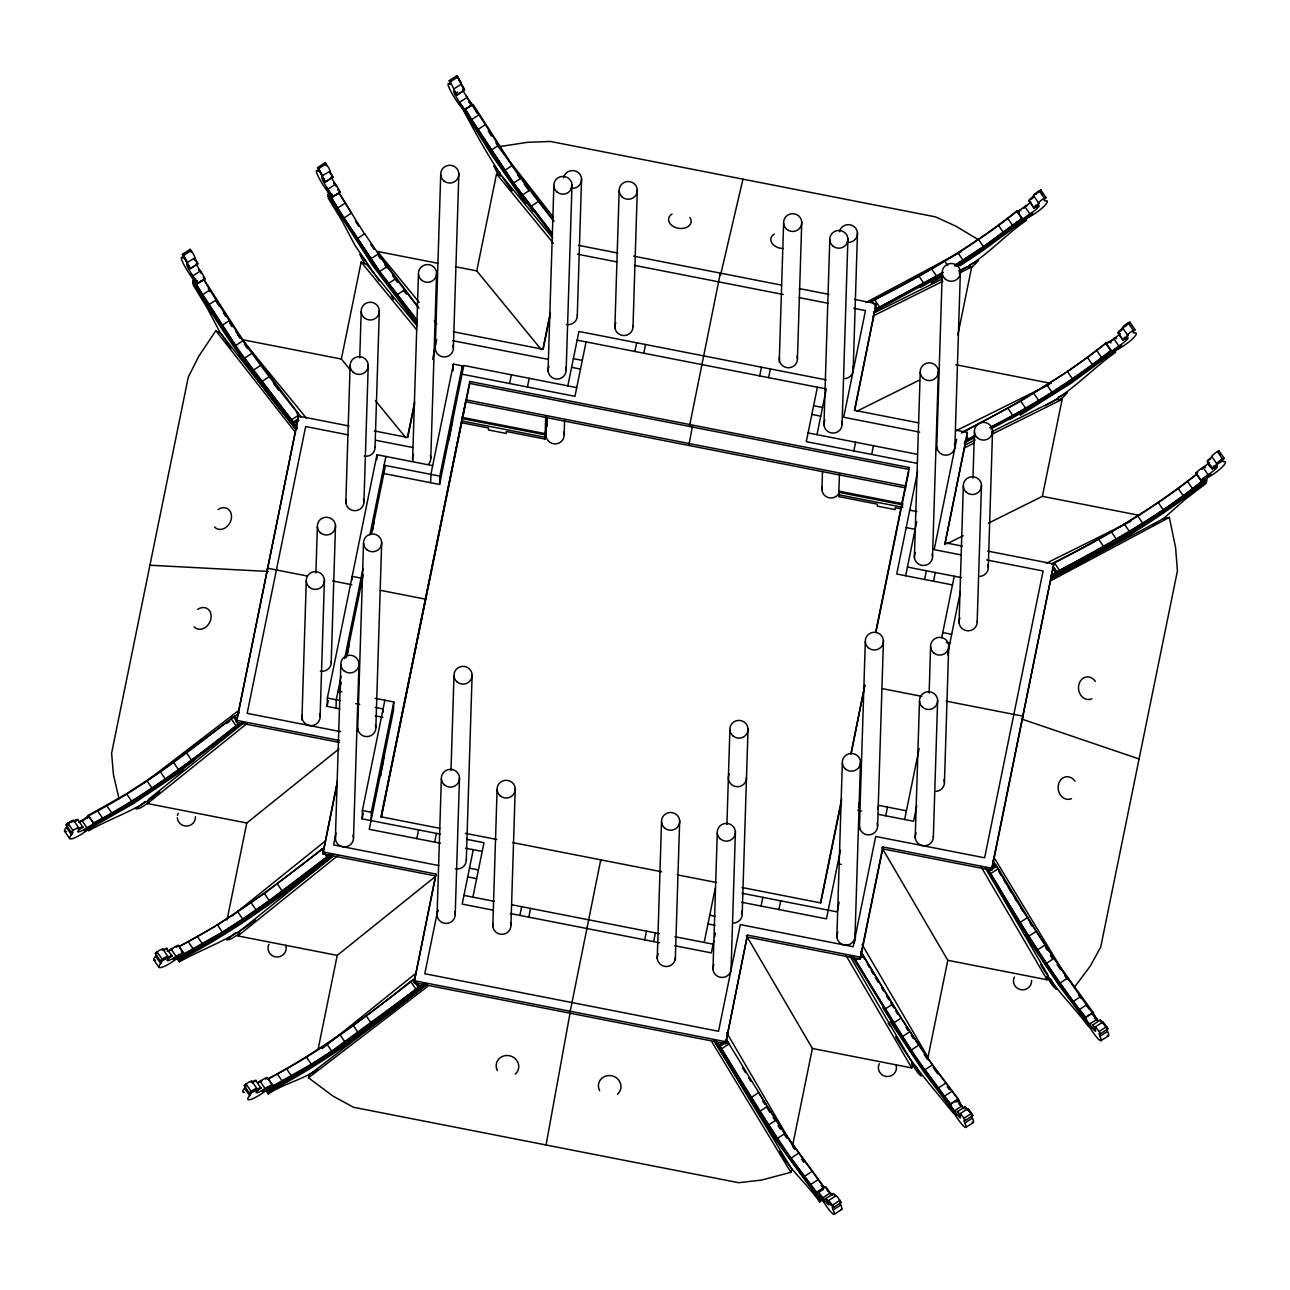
<?xml version="1.0" encoding="UTF-8"?>
<svg xmlns="http://www.w3.org/2000/svg" width="1290" height="1290" viewBox="0 0 1290 1290"><rect width="100%" height="100%" fill="white"/><g stroke="black" fill="none" stroke-linecap="round" stroke-linejoin="round"><path stroke-width="1.5" d="M380.502 774.177L380.453 776.129L383.598 760.649M384.001 758.713L384.065 756.762M449.033 438.036L448.968 439.987L452.58 420.621M339.512 742.46L236.409 722.271L298.506 416.09L349.074 425.99M267.433 570.148L267.481 568.197L307.375 576.017M298.506 416.09L236.409 722.271M301.908 719.885L306.278 581.081M315.905 572.937L317.372 526.659M320.114 716.74L324.419 579.952M339.802 708.871L327.096 706.372L327.354 698.035L376.954 454.741L432.682 465.658M322.935 851.916L435.859 874.039L435.794 875.991L322.871 853.867L337.383 781.031M331.208 662.318L335.513 525.53M336.013 708.129L336.271 699.777L341.076 676.234M335.352 839.226L340.834 664.656M345.801 502.874L350.106 366.086M347.494 651.789L347.445 653.74L348.864 646.774M349.219 645.032L349.284 643.081M352.057 579.726L352.154 576.388L361.071 578.13L360.813 586.482M359.733 357.943L361.2 311.68M363.941 501.746L368.247 364.957M353.492 838.097L358.975 663.528M357.636 730.721L363.522 543.413M440.229 834.146L362.119 818.844L362.393 810.507L384.872 700.244M375.035 447.324L379.341 310.535M374.132 521.176L372.649 530.093M376.793 459.756L376.954 454.741M371.036 820.601L371.31 812.249L393.789 701.986L375.116 698.325M375.858 727.576L381.679 542.268M382.985 712.29L383.098 708.952L375.293 707.42M393.789 701.986L393.514 710.338L369.262 829.309L440.438 843.241M412.623 459.288L418.46 273.996M421.556 619.458L421.604 617.507M425.378 601.092L425.426 599.14L380.389 590.32M747.378 937.024L860.301 959.131L860.365 957.18L747.442 935.073L725.625 1043.675L414.042 982.641L435.859 874.039M430.779 458.16L436.601 272.867M430.65 482.718L430.908 474.365L453.387 364.103L462.304 365.86L462.046 374.197L574.969 396.32L586.063 341.898M435.23 349.3L440.712 174.714M439.825 476.123L384.097 465.206L383.839 473.543L439.568 484.459L439.825 476.123L462.304 365.86M453.371 348.155L458.853 173.586M453.177 370.778L453.387 364.103M437.052 915.577L441.357 778.805M451 770.452L453.983 675.783M905.919 485.991L465.98 399.836L465.932 401.787L905.854 487.943M469.753 383.42L469.802 381.469L909.208 467.528L909.144 469.479L469.753 383.42L381.389 816.796M455.209 914.449L459.498 777.66M466.303 859.946L472.124 674.654M492.796 926.494L497.085 789.722M510.937 925.365L515.226 788.577M461.481 422.717L488.523 428.006L488.459 429.957L506.293 433.456L506.357 431.505L544.993 439.068L545.702 416.364M546.573 417.476L546.009 435.601A9.095 8.885 1.8 0 0 556.861 443.744A9.095 8.885 1.8 0 0 563.698 432.198M548.04 371.149L553.862 185.857M546.896 426.103L547.17 417.25M564.149 434.472L564.601 420.363M566.181 370.02L572.002 184.728M577.275 315.679L581.564 178.891M569.841 1013.166L600.753 859.85L600.705 861.801M614.862 327.725L619.152 190.952M633.003 326.596L637.308 189.807M657.239 958.712L661.528 821.924M688.844 445.437L692.537 425.732M689.457 426.442L720.368 273.125L720.304 275.076M675.315 959.599L679.685 820.795M712.967 969.629L717.272 832.84M726.915 824.487L729.882 729.834M725.625 1043.675L747.442 935.073M731.107 968.5L735.413 831.711M742.202 914.078L748.039 728.705M779.241 361.958L783.611 223.154M797.446 358.814L801.751 222.025M821.924 489.652L822.488 471.511M823.939 425.2L829.776 239.892M839.451 473.914L838.726 496.602L877.361 504.164L877.297 506.115L895.131 509.615L895.195 507.663L900.984 508.792M842.096 424.055L847.917 238.763M853.19 369.73L857.479 232.942M836.855 937.459L842.338 762.89M855.012 936.33L860.495 761.761M859.398 829.002L865.3 641.694M854.464 299.393L876.152 303.65L854.754 410.317M877.619 825.858L883.44 640.55M882.779 848.868L882.844 846.917L991.768 868.251L991.704 870.202L882.779 848.868L860.301 959.131M914.384 557.57L920.221 372.278M915.19 837.984L919.496 701.196M932.541 556.442L938.362 371.149M929.139 693.053L930.59 646.774M936.669 449.533L942.232 272.948M933.347 836.855L937.637 700.067M967.339 432.424L944.796 544.638L967.274 434.375L967.339 432.424L955.664 430.134M954.89 446.388L960.373 271.819M944.441 782.433L948.731 645.645M959.034 622.989L963.324 486.201M972.966 478.058L974.418 431.795M977.175 621.861L981.464 485.072M988.269 567.439L992.558 430.65M1022.712 718.095L1022.776 716.144L946.118 701.131M987.656 551.072L1053.785 564.02L991.704 870.202M1207.827 475.51L1206.198 476.623L1207.859 475.526M1040.998 190.162L1040.966 190.243A13.368 2.338 -34.3 0 0 1039.756 191.662M1046.045 197.547L1046.013 197.628A13.368 2.338 -34.3 0 0 1045.497 200.821A20.463 3.58 -34.3 0 1 1041.885 208.27A14.093 2.467 -34.3 0 1 1028.807 217.139L1028.614 217.236A14.658 2.564 -34.3 0 1 1022.776 219.413L1017.729 212.011A11.465 2 -34.3 0 1 1024.824 206.577A12.223 2.129 -34.3 0 0 1030.92 202.03M1219.179 450.952L1219.147 451.049A13.368 2.338 -34.3 0 0 1218.179 452.145M832.05 1195.346A12.223 1.532 56.9 0 1 830.308 1192.911A11.465 1.435 56.9 0 0 825.552 1186.848L817.989 1191.767A14.658 1.822 56.9 0 0 821.875 1199.184L822.004 1199.394A14.093 1.758 56.9 0 0 830.744 1211.794A20.463 2.548 56.9 0 0 833.211 1209.956A13.368 1.661 56.9 0 1 833.582 1207.472L841.161 1202.457L837.242 1196.556L833.146 1193.395L835.178 1196.475M965.355 1107.433L964.823 1106.433L967.887 1109.932L967.79 1108.707L969.048 1109.819L972.805 1115.56L965.226 1120.542A13.368 1.661 56.9 0 0 964.839 1123.026A20.463 2.548 56.9 0 1 962.388 1124.864A14.093 1.758 56.9 0 1 953.632 1112.448L953.52 1112.254A14.658 1.822 56.9 0 1 949.633 1104.837L957.196 1099.902A11.465 1.435 56.9 0 1 961.953 1105.982A12.223 1.532 56.9 0 0 964.114 1108.965M1107.917 1028.84L1102.902 1021.986L1095.242 1026.953L1095.645 1028.436L1092.34 1024.663L1094.71 1028.372A8.627 1.08 56.9 0 1 1094.517 1030.533A12.223 1.532 56.9 0 1 1089.502 1024.196A11.465 1.435 56.9 0 0 1084.745 1018.116L1092.307 1013.198A11.465 1.435 56.9 0 1 1097.064 1019.261A12.223 1.532 56.9 0 0 1098.37 1021.116M71.16 832.244L66.112 824.842L67.87 823.117A6.305 1.097 -34.3 0 1 72.869 820.44A6.305 1.097 -34.3 0 1 73.03 821.73A5.563 0.968 -34.3 0 1 77.9 819.86L82.947 827.245A5.563 0.968 -34.3 0 0 78.077 829.115A6.305 1.097 -34.3 0 0 77.916 827.825A6.305 1.097 -34.3 0 0 72.917 830.502L71.127 832.163A13.368 2.338 -34.3 0 1 71.498 834.872A20.463 3.58 -34.3 0 0 74.772 837.823A14.093 2.467 -34.3 0 0 87.833 829.68L88.01 829.535A14.658 2.564 -34.3 0 0 93.96 824.052L88.913 816.651A11.465 2 -34.3 0 0 81.867 820.424A12.223 2.145 -34.3 0 1 78.642 822.343M155.284 953.471L157.074 951.81A6.305 1.097 -34.3 0 1 162.524 950.085M160.331 960.873L162.121 959.212A6.305 1.097 -34.3 0 1 167.12 956.535A6.305 1.097 -34.3 0 1 167.281 957.825A5.563 0.968 -34.3 0 1 172.151 955.955L166.539 948.811M257.452 1082.794A12.223 2.145 -34.3 0 0 260.048 1081.214A11.465 2 -34.3 0 1 267.094 1077.456L272.142 1084.842A14.658 2.564 -34.3 0 1 266.208 1090.34L266.014 1090.485A14.093 2.467 -34.3 0 1 252.969 1098.629A20.463 3.58 -34.3 0 1 249.68 1095.662A13.368 2.338 -34.3 0 0 249.341 1093.033L244.294 1085.648L246.051 1083.906A6.305 1.097 -34.3 0 1 251.05 1081.23A6.305 1.097 -34.3 0 1 251.211 1082.52A5.563 0.968 -34.3 0 1 256.081 1080.665L254.194 1081.633M249.309 1092.969L251.099 1091.308A6.305 1.097 -34.3 0 1 256.097 1088.631A6.305 1.097 -34.3 0 1 256.258 1089.921A5.563 0.968 -34.3 0 1 261.128 1088.051L257.661 1090.211A8.627 1.5 -34.3 0 0 257.661 1092.517A12.223 2.145 -34.3 0 0 265.095 1088.615A11.465 2 -34.3 0 1 272.142 1084.842M546.073 1144.972L570.245 1011.989M227.024 920.012L246.777 823.004L338.964 748.942M350.219 369.827L341.366 359.039L361.152 262.047L366.908 264.676L417.428 326.322M327.096 706.372L328.289 700.551M344.672 658.577L363.07 568.326M369.875 534.979L385.871 456.499M339.189 692.585L341.286 682.265M346.317 657.61L363.2 574.776M371.552 533.786L385.21 466.77M414.654 401.98L407.43 437.423L374.358 430.941M322.871 853.867L337.319 782.982M407.769 437.407L414.59 403.931M336.029 833.146L333.626 844.95L438.761 865.558M432.634 359.265L436.649 339.576M362.119 818.844L363.312 813.039M318.259 1048.512L337.222 955.39L435.665 876.313M541.203 349.542L476.768 270.9L496.553 173.908L502.326 176.52L552.829 238.166M439.568 484.459L463.82 365.489L576.743 387.613M381.227 815.554L465.98 399.836M381.179 817.521L469.802 381.469M416.815 838.613L418.589 829.905M509.598 383.501L511.372 374.793M434.649 842.112L436.423 833.405M527.433 387L529.206 378.293M550.346 312.422L542.832 349.267L453.274 331.724M414.042 982.641L435.391 877.926M543.171 349.284L550.282 314.373M437.842 909.74L424.797 973.74L718.546 1031.274L740.299 924.607L853.222 946.731L875.7 836.468L984.625 857.802L1043.094 570.986L986.689 559.941M546.928 424.91L545.154 433.617L461.707 417.267M544.993 439.068L546.057 433.843M473.269 849.675L462.175 904.096L492.957 910.127M567.826 385.855L578.92 331.449L826.164 379.873M472.882 897.131L483.976 842.709L466.851 839.355M519.886 915.4L521.66 906.693M634.857 351.444L636.631 342.737M528.803 917.142L530.577 908.434M643.774 353.202L645.548 344.494M644.726 939.846L646.5 931.138M759.697 375.906L761.471 367.199M653.643 941.587L655.417 932.896M768.614 377.647L770.388 368.94M704.195 942.442L715.289 888.02M817.392 387.21L806.298 441.632L917.319 463.368M713.87 940.491L711.338 952.891L674.799 945.731M714.628 936.782L715.386 933.089M816.989 434.666L826.31 388.951L577.146 340.157M876.152 303.65L854.415 410.301L918.674 422.894M761.068 906.048L762.841 897.34M853.851 450.936L855.625 442.228M778.902 909.531L780.676 900.839M871.685 454.435L873.459 445.727M841.644 798.945L820.456 902.871L741.992 887.504M850.852 753.844L864.832 685.2L851.19 753.828M875.636 632.261L909.208 467.528M820.795 902.871L841.58 800.897M875.975 632.245L908.757 471.447M840.451 850.175L826.438 918.851L741.75 902.258M917.642 471.479L896.744 574.002L952.471 584.918M839.113 902.226L837.145 911.885L741.927 893.244M858.56 806.847L859.624 801.622M905.661 575.759L916.706 521.595M746.41 935.621L812.394 1048.464L792.608 1145.456L726.657 1032.645M957.873 334.868L971.693 266.982L965.855 267.32L958.647 270.9M877.861 808.814L878.571 805.347L906.435 810.797M924.607 579.468L926.381 570.76M956.648 439.39L934.17 549.653L961.405 554.974M854.367 942.78L855.56 936.863M885.714 815.796L887.488 807.088M933.525 581.21L935.298 572.502M860.365 957.18L882.844 846.917M904.661 819.505L919.109 748.603M941.7 637.776L954.261 576.211M916.739 805.702L913.578 821.246L878.571 814.393M947.521 654.723L960.405 591.562M881.828 847.465L947.795 960.308L928.01 1057.316L862.059 944.49M988.382 523.192L1042.385 496.344L1062.138 399.352L1056.3 399.69L991.51 431.892M991.768 868.251L1053.785 564.02M1051.463 578.404L1164.418 518.096L1169.337 517.419L1175.609 547.669L1177.415 570.922L1100.741 946.989L1090.324 966.065L1075.328 986.028M720.739 274.367L742.943 179.213M1027.243 216.446L1026.292 220.445C1003.668 236.118 985.673 257.403 961.131 270.384M1110.722 343.043L1111.174 341.157L1105.707 343.14C1061.944 378.099 1013.311 406.302 963.437 431.537M779.628 1151.373C790.351 1170.32 807.298 1184.156 819.65 1201.909L820.311 1199.265L791.721 1161.484L767.405 1125.686L715.047 1040.514M246.777 823.004L147.447 803.541L148.56 799.349L243.826 722.803M337.222 955.39L237.892 935.927L239.005 931.735L332.707 856.431M812.394 1048.464L911.74 1067.91L912.852 1063.718L849.933 956.116M947.795 960.308L1047.141 979.755L1048.254 975.579L985.334 867.96M713.983 1040.691L791.786 1169.159L790.867 1172.288L761.552 1180.076L738.638 1182.704L353.492 1107.272L333.062 1096.145L308.503 1077.795L309.423 1074.683L426.99 984.496M1120.397 333.691A12.223 2.129 -34.3 0 1 1113.818 338.673A11.465 2 -34.3 0 0 1106.723 344.108L1111.77 351.509A14.658 2.564 -34.3 0 0 1117.608 349.332L1117.785 349.235A14.093 2.467 -34.3 0 0 1130.862 340.367A20.463 3.58 -34.3 0 0 1134.474 332.917A13.368 2.338 -34.3 0 1 1134.99 329.724L1133.265 330.272A6.305 1.097 -34.3 0 0 1128.234 334.126A6.305 1.097 -34.3 0 0 1127.992 335.674A5.563 0.968 -34.3 0 0 1123.042 340.205L1118.027 332.852L1121.558 330.401M1111.948 340.528L1113.286 339.818M1202.796 468.206L1201.925 468.931M171.215 949.65L172.844 948.682M261.854 1080.746L260.661 1081.665M1134.99 329.724L1129.976 322.226A13.368 2.338 -34.3 0 0 1129.266 323.097M295.507 428.893L220.671 333.239L215.849 330.659L198.757 356.33L188.276 377.18L111.601 753.231L113.456 774.726L118.986 798.703M1023.002 208.351L1024.631 207.335L1023.389 208.351M260.257 1081.665L261.838 1080.649M84.124 820.021L88.365 815.377L126.549 793.769L160.266 771.63L239.295 712.902M255.581 919.706C232.684 938.717 204.9 947.682 179.326 961.824L178.601 958.905L184.164 953.729L222.348 932.122L242.73 919.044L269.223 900.581L330.498 854.238C283.752 890.793 236.473 927.526 183.374 954.584L181.358 951.633M167.039 948.666L167.087 948.569A5.563 0.968 -34.3 0 0 162.83 950.037M92.638 823.633C143.738 796.446 190.727 761.826 235.973 725.754L239.763 723.287C193.435 759.471 146.673 795.898 94.17 822.827M278.06 1073.602C326.95 1047.303 370.778 1012.94 414.429 978.949L410.639 981.416C365.392 1017.471 318.404 1052.092 267.304 1079.295L276.495 1074.473M317.63 1069.329C302.408 1079.811 283.8 1083.616 268.32 1093.92L267.594 1091.001L273.141 1085.825L311.325 1064.218L331.724 1051.14L424.071 983.351M252.517 1082.907L253.517 1082.084M1051.431 576.598C1105.852 548.685 1159.323 518.129 1206.956 479.493L1206.021 483.492L1184.913 499.601L1162.887 519.096M1022.776 219.413A11.465 2 -34.3 0 1 1029.888 213.963A12.223 2.129 -34.3 0 0 1037.386 208.142A8.627 1.5 -34.3 0 0 1037.611 205.707L1034.096 208.158L1029.049 200.756L1030.113 199.579M1118.753 331.981L1121.687 329.837M1213.003 468.076L1216.809 465.432M145.012 801.654L136.03 808.975L139.223 808.379A11.11 1.935 -34.3 0 0 141.803 807.121L149.124 802.396M235.748 932.606L226.766 939.942L229.959 939.33A11.11 1.935 -34.3 0 0 232.555 938.072L239.859 933.347M147.447 803.541L247.406 723.222M231.716 916.239L325.419 840.951M237.892 935.927L337.851 855.609M322.161 1048.625L415.864 973.321M156.671 954.858A13.368 2.338 -34.3 0 1 155.638 956.18L160.702 963.565A20.463 3.58 -34.3 0 0 163.975 966.533A14.093 2.467 -34.3 0 0 177.036 958.389L177.214 958.244A14.658 2.564 -34.3 0 0 183.164 952.746L178.117 945.36A11.465 2 -34.3 0 0 171.07 949.118A12.223 2.145 -34.3 0 1 167.232 951.391M1019.519 213.85L1017.504 210.883C972.386 246.987 922.092 275.85 870.669 301.908L874.443 299.441C924.333 274.206 972.966 246.003 1016.73 211.044L1020.858 210.222M1017.31 212.495L1020.116 210.318M954.681 265.321L983.399 246.664L1021.777 218.429L1016.73 211.044M1022.551 218.284L983.593 246.938L954.455 265.869M1023.76 218.8L984.254 247.825L956.325 266.03M1106.481 342.979L1089.324 356.105M989.72 427.587C1032.435 405.882 1073.151 380.228 1110.771 350.525L1111.529 350.38C1074.038 379.953 1033.58 405.673 991.026 427.345M1114.141 349.816C1075.683 380.115 1034.29 406.689 990.672 428.99M1051.705 564.101L1054.172 562.488C1104.046 537.253 1152.68 509.066 1196.459 474.091L1197.217 473.946C1152.615 509.598 1102.982 538.285 1052.14 564.02M1050.85 575.34C1102.66 546.863 1155.437 519.08 1201.506 481.476L1205.634 480.67M1202.264 481.331C1157.146 517.435 1106.868 546.299 1055.43 572.341L1052.398 567.906M1204.892 480.767C1157.759 518.483 1105.256 548.685 1051.511 575.888M836.097 1195.653L828.486 1200.603L828.889 1202.087L825.632 1198.297L827.954 1202.006A8.627 1.08 56.9 0 1 827.761 1204.183A12.223 1.532 56.9 0 1 822.746 1197.846A11.465 1.435 56.9 0 0 817.989 1191.767M967.726 1108.723L960.131 1113.673L960.534 1115.157L957.261 1111.351L959.583 1115.076A8.627 1.08 56.9 0 1 959.405 1117.253A12.223 1.532 56.9 0 1 954.39 1110.9A11.465 1.435 56.9 0 0 949.633 1104.837M1102.837 1022.002C1104.772 1026.034 1098.225 1016.939 1100.725 1021.019M1030.5 199.273L1033.58 197.241M226.621 723.545L229.749 721.142M242.649 722.513C194.629 760.068 146.028 797.736 91.558 825.664M184.164 953.729L179.117 946.328C230.507 920.109 276.415 884.746 321.661 849.32L324.129 847.707M323.855 848.078L264.644 893.277L217.059 925.269M331.82 854.673C283.865 892.245 235.167 929.703 180.681 957.47L178.665 954.519M425.507 983.157C375.954 1021.857 325.951 1060.912 269.675 1089.566L267.643 1086.615M143.658 783.369L238.989 710.242M308.503 1077.795L427.651 986.399M333.272 854.206C284.493 892.148 235.167 930.219 179.907 958.373M333.223 855.818C284.558 894.47 234.345 931.719 178.955 960.292L176.923 957.341M425.442 983.867C375.584 1022.567 325.37 1061.718 268.884 1090.469L266.869 1087.502M426.99 984.254C376.696 1024.05 325.144 1062.944 267.933 1092.388L265.917 1089.437M1026.792 218.349L981.771 251.357L959.889 265.821M1115.769 350.445L1070.764 383.436L1020.213 415.235M1206.505 481.396C1158.549 519.29 1106.094 550.959 1051.414 578.178M167.603 958.422L171.409 956.1M256.581 1090.518L260.387 1088.196M194.661 759.826C168.764 781.305 108.038 818.295 87.946 828.003M971.338 267.224L972.37 266.45A11.11 1.935 -34.3 0 0 974.982 264.321L978.271 260.709L969.387 265.014M1060.315 399.32L1061.364 398.546A11.11 1.935 -34.3 0 0 1063.976 396.417L1067.265 392.805L1058.364 397.11M164.41 950.085L165.733 949.214M83.157 820.424L82.076 821.004L83.237 819.989M183.599 769.84L132.983 803.88L88.204 829.341L88.591 830.873C112.23 817.279 138.611 809.83 159.879 791.979M1067.523 371.649L1087.744 357.282M75.594 821.101L77.852 819.972M172.199 949.246L171.296 949.714M1030.774 199.289L1032.564 198.305M1065.943 372.697L1020.019 401.545L961.405 433.069M196.064 263.869A12.223 1.532 56.9 0 0 200.434 270.997A11.465 1.435 56.9 0 1 205.126 278.753L197.564 283.671A14.658 1.822 56.9 0 1 193.581 279.575L193.452 279.414A14.093 1.758 56.9 0 1 184.744 266.272A20.463 2.548 56.9 0 1 182.6 257.694A13.368 1.661 56.9 0 0 182.406 254.372L189.953 249.405M464.319 110.021A14.658 1.822 56.9 0 1 460.337 105.925L460.207 105.764A14.093 1.758 56.9 0 1 451.5 92.622A20.463 2.548 56.9 0 1 449.355 84.043A13.368 1.661 56.9 0 0 449.162 80.722L456.837 75.659L464.577 89.945L456.966 95.105L454.693 91.574A8.627 1.08 56.9 0 0 454.66 94.009A12.223 1.532 56.9 0 0 459.627 102.265A11.465 1.435 56.9 0 1 464.319 110.021L471.882 105.103A11.465 1.435 56.9 0 0 467.174 97.347A12.223 1.532 56.9 0 1 462.513 89.639M331.175 177.149A12.223 1.532 56.9 0 0 335.545 184.276A11.465 1.435 56.9 0 1 340.238 192.033L332.675 196.951A14.658 1.822 56.9 0 1 328.692 192.855L328.563 192.71A14.093 1.758 56.9 0 1 319.856 179.568A20.463 2.548 56.9 0 1 317.711 170.99A13.368 1.661 56.9 0 0 317.517 167.668L325.241 162.621L328.998 168.2L330.127 171.086L322.129 175.875L325.37 182.003L332.949 177.036L329.692 170.957M182.406 254.372L183.583 255.484L191.146 250.566L193.887 254.92L194.984 257.839L187.018 262.596L190.275 268.675L197.838 263.676L194.564 257.678M449.275 80.577L450.339 81.834L457.902 76.916M317.646 167.506L318.614 168.651L326.257 163.846M462.417 86.414L464.529 90.187L456.934 95.025L453.757 88.945L461.433 84.108M454.66 94.009L457.692 92.041M228.378 344.511L219.735 331.885L207.255 308.1L193.29 285.138L192.839 280.865L195.87 278.898M196.725 280.494L193.71 282.462L221.203 326.451L255.017 374.777L296.829 428.667M197.257 280.833L194.226 282.816L192.839 280.865M332.369 194.129L329.337 196.096L327.95 194.145L328.402 198.418L342.366 221.38L354.863 245.165L379.26 280.881M202.095 280.301L196.032 284.235L194.226 282.816C224.218 334.013 259.467 381.888 296.813 427.941M469.625 106.135L473.188 104.571L512.275 165.475L554.136 221.203M235.683 346.026L196.032 284.235L204.126 279.72L243.213 340.625L301.038 417.057M552.362 233.99L513.791 183.696L471.221 119.293L465.093 109.086L473.188 104.571M417.396 320.662L379.679 271.432L343.882 217.994L351.444 213.076L339.238 193L331.159 197.515L329.337 196.096L370.891 260.854L417.218 322.436M417.186 320.855L379.857 272.125L337.271 207.722L331.159 197.515L339.238 193M298.909 420.33L294.362 423.281L253.678 371.02L235.667 345.543L202.611 294.7L210.173 289.766M552.539 233.748L513.613 183.003L471.656 119.551L479.219 114.633M343.882 217.994L337.722 207.98L345.285 203.062M208.77 304.714L216.333 299.78M477.816 129.564L485.379 124.646M222.041 325.386L229.604 320.468M491.087 150.237L498.65 145.319M357.153 238.666L364.715 233.748L387.419 267.207L417.363 306.504M235.667 345.543L243.213 340.625M504.713 170.393L512.275 165.475M370.778 258.839L378.325 253.904L418.992 308.117M252.114 353.234L244.568 358.152L297.426 427.764M513.613 183.003L521.176 178.084M379.679 271.432L387.242 266.514M253.356 370.149L260.919 365.231M522.418 195L529.98 190.082M388.467 283.429L396.03 278.511M261.999 381.453L269.562 376.519M531.061 206.303L538.607 201.385M397.11 294.733L404.673 289.815M291.83 419.572L299.393 414.654M293.475 421.975L298.022 419.024M943.135 272.271L875.717 309.294L942.732 272.916M966.017 440.535L973.789 436.101M1045.158 405.705C1071.587 391.934 1091.243 369.601 1115.286 352.541L1116.221 348.542C1082.745 375.213 1046.948 399.061 1009.344 419.508M1152.889 525.611L1157.888 522.353M819.424 1198.297C784.933 1150.051 751.022 1100.596 721.691 1048.738L729.253 1043.82L726.721 1040.111L719.159 1045.029L777.322 1138.796M988.221 869.895L990.752 873.588C1020.1 923.366 1050.624 972.741 1086.261 1018.262C1049.044 971.967 1018.681 920.721 988.221 869.895L995.783 864.961C1018.777 907.983 1072.409 986.334 1096.935 1019.197M720.046 1046.335L727.608 1041.417M989.107 871.185L996.67 866.267M961.695 1106.449L958.196 1098.935L932.509 1064.814L924.962 1069.733L951.149 1104.966C914.9 1059.816 885.456 1009.78 855.641 960.308L863.204 955.39L860.672 951.681L900.92 1017.907L932.654 1065.443M990.752 873.588L998.315 868.67L992.72 860.478M885.133 1009.038L892.696 1004.12L863.204 955.39M751.199 1097.467L758.762 1092.549L726.721 1040.111M1020.261 922.318L1027.807 917.4L998.315 868.67M893.696 1022.906L901.258 1017.987L892.696 1004.12M759.762 1111.335L767.308 1106.417L758.762 1092.549M1028.807 936.185L1036.37 931.267L1027.807 917.4M902.452 1036.596L909.998 1031.661L901.258 1017.987M768.501 1125.025L776.064 1120.107L767.308 1106.417M1037.563 949.875L1045.126 944.957L1036.37 931.267M911.32 1050.012L918.883 1045.077L932.509 1064.814M777.386 1138.441L784.933 1133.523L824.246 1187.364L816.683 1192.283L817.199 1193.395L823.246 1189.461M1046.432 963.291L1053.995 958.373L1093.807 1013.327M798.575 1153.244L791.012 1158.162L816.683 1192.283M1060.074 983.028L1067.62 978.094M938.298 1088.018L945.86 1083.1M804.363 1176.448L811.926 1171.53M1073.409 1001.298L1080.972 996.38M944.522 1096.129L952.085 1091.211M810.588 1184.559L818.15 1179.64M1079.633 1009.409L1087.196 1004.491M950.633 1103.853L958.196 1098.935M1085.745 1017.133L1093.307 1012.215M955.68 1102.015L958.696 1100.048L933.767 1066.975M962.84 1107.578L961.953 1105.982L954.39 1110.9L956.067 1114.963L953.632 1112.448M823.02 1198.555L820.005 1200.522L775.274 1139.231L713.983 1040.433M957.277 1111.819L964.791 1106.868M819.65 1201.909L824.181 1198.958M825.632 1198.749L833.163 1193.814M1099.951 1020.18L1092.517 1025.211M960.292 1113.641L964.082 1118.236L971.644 1113.318M828.648 1200.571L832.437 1205.166L840 1200.248M1095.339 1026.921L1099.193 1031.516L1106.755 1026.598M1084.745 1018.116A14.658 1.822 56.9 0 0 1088.631 1025.534L1088.76 1025.744A14.093 1.758 56.9 0 0 1097.5 1038.144A20.463 2.548 56.9 0 0 1099.967 1036.305A13.368 1.661 56.9 0 1 1100.338 1033.822L1107.9 1028.904A13.368 1.661 56.9 0 0 1107.513 1031.387A20.463 2.548 56.9 0 1 1107.304 1035.354M964.839 1123.026L972.402 1118.108A13.368 1.661 56.9 0 1 971.644 1115.173M833.211 1209.956L840.774 1205.037A13.368 1.661 56.9 0 1 839.967 1202.796M1099.967 1036.305L1107.513 1031.387M965.855 1127.396L973.418 1122.461M834.227 1214.325L841.773 1209.407M1100.967 1040.675L1108.529 1035.757M956.148 266.579L984.48 248.099L1025.163 217.72M1045.98 197.435L1044.287 198.176A6.305 1.097 -34.3 0 0 1039.256 202.03A6.305 1.097 -34.3 0 0 1038.998 203.578A5.563 0.968 -34.3 0 0 1034.048 208.109L1029.001 200.708A5.563 0.968 -34.3 0 1 1033.951 196.177A6.305 1.097 -34.3 0 1 1034.193 194.629A6.305 1.097 -34.3 0 1 1039.24 190.775L1040.933 190.033M75.126 821.101L77.158 820.005M1111.77 351.509A11.465 2 -34.3 0 1 1118.865 346.059A12.223 2.129 -34.3 0 0 1126.363 340.238A8.627 1.5 -34.3 0 0 1126.605 337.803L1123.074 340.254L1118.075 332.788A5.563 0.968 -34.3 0 1 1122.945 328.273A6.305 1.097 -34.3 0 1 1123.187 326.725A6.305 1.097 -34.3 0 1 1128.218 322.871L1129.911 322.129M1211.987 457.015A6.305 1.097 -34.3 0 1 1212.487 455.338A6.305 1.097 -34.3 0 1 1217.421 451.581L1219.114 450.839M1209.601 462.384A12.223 2.145 -34.3 0 1 1203.022 467.367A11.465 2 -34.3 0 0 1195.911 472.817L1200.974 480.203A11.465 2 -34.3 0 1 1208.069 474.768A12.223 2.145 -34.3 0 0 1215.567 468.947A8.627 1.5 -34.3 0 0 1215.809 466.512L1212.229 468.899A5.563 0.968 -34.3 0 1 1217.196 464.384A6.305 1.097 -34.3 0 1 1217.438 462.82A6.305 1.097 -34.3 0 1 1222.468 458.966L1224.162 458.224M215.382 926.268L179.858 946.392M942.216 274.593L873.556 311.906M941.797 275.286L920.351 287.412M931.235 283.155L942.248 276.673M98.33 810.555C147.221 784.239 191.065 749.893 234.716 715.902L236.731 718.853M865.945 302.521L961.26 251.631M964.694 441.39L975.224 435.778M964.291 443.067L974.853 437.439M1051.092 580.565L1169.337 517.419M87.591 816.248L96.766 811.426M272.351 1086.68C325.451 1059.622 372.729 1022.889 419.476 986.334L416.46 981.9M1219.147 451.049L1224.226 458.353A13.368 2.338 -34.3 0 0 1223.678 461.61A20.463 3.58 -34.3 0 1 1220.066 469.06A14.093 2.467 -34.3 0 1 1206.988 477.945L1206.811 478.042A14.658 2.564 -34.3 0 1 1200.974 480.203M1201.619 469.125L1202.764 468.109M874.072 312.922L942.458 278.946M872.717 316.163L942.909 281.284M959.099 273.238L971.693 266.982M856.528 411.397L919.528 380.066M955.89 430.844L1049.48 384.339M964.517 445.308L975.305 439.938M964.968 447.646L973.966 443.179M991.962 434.23L1062.138 399.352M946.973 543.783L963.179 535.721M1046.335 563.23L1130.927 521.192M1210.665 459.143C1199.894 461.594 1222.63 478.251 1207.182 461.514A5.563 0.968 -34.3 0 1 1211.842 457.176M82.85 827.358L79.48 829.406A8.627 1.5 -34.3 0 0 79.48 831.711A12.223 2.145 -34.3 0 0 86.914 827.809A11.465 2 -34.3 0 1 93.96 824.052M172.102 956.067L168.587 958.196A8.627 1.5 -34.3 0 0 168.667 960.421A12.223 2.145 -34.3 0 0 176.117 956.519A11.465 2 -34.3 0 1 183.164 952.746M255.92 1080.778L261.031 1088.163M149.963 565.23L268.32 571.47M578.388 245.326L617.829 253.05M633.6 256.13L781.498 285.106M799.252 288.573L828.825 294.378M577.597 254.211L616.765 261.886M634.39 265.337L783.224 294.491M798.881 297.555L828.261 303.311M853.722 308.31L865.461 310.6L843.725 417.267L919.657 432.134M437.81 263.273L377.438 251.453L419.105 302.311M455.354 266.708L476.768 270.9M955.842 364.731L1051.269 383.436M573.373 358.652L582.29 360.394M813.619 405.705L822.536 407.463M452.629 340.657L548.024 359.346M571.599 367.36L580.516 369.101M811.845 414.413L820.763 416.154M808.072 432.924L917.19 454.29M341.366 359.039L242.036 339.609L306.44 418.202M1042.385 496.344L1139.763 515.436M838.903 491.151L902.936 503.697M461.675 418.46L545.122 434.811M838.871 492.345L902.903 504.89M461.594 420.911L545.041 437.246M838.79 494.796L902.823 507.325M909.756 510.163L916.9 511.566M906.209 527.578L915.126 529.335M944.861 542.687L962.372 546.122M348.429 434.924L305.649 426.538L247.164 713.354L340.544 731.64M375.664 440.245L412.623 447.485M907.434 567.052L961.389 577.614M942.764 632.551L951.681 634.309M946.344 642.307L949.908 643.017M332.546 580.935L351.896 584.741M882.457 688.65L921.624 696.326M338.061 691.069L341.947 691.843M327.354 698.035L340.173 700.551M355.782 703.598L359.684 704.372M375.245 715.805L382.824 717.288M857.834 810.33L861.623 811.071M236.473 720.32L339.576 740.508M837.678 863.72L841.257 864.413M362.393 810.507L371.31 812.249M381.05 816.812L439.906 828.341M465.4 833.324L496.795 839.484M512.485 842.547L661.577 871.75M677.266 874.83L716.498 882.505M465.545 848.159L482.186 851.416M469.512 868.17L478.429 869.928M709.742 915.239L715.095 916.287M467.722 876.877L476.639 878.635M707.968 923.946L715.112 925.333M463.965 895.389L494.344 901.339M511.904 904.774L659.319 933.654M674.928 936.717L713.112 944.183M510.276 913.514L659.416 942.732M414.106 980.69L725.69 1041.723M1021.39 718.933L1139.054 758.955M325.128 162.556L325.193 162.588A13.368 1.661 56.9 0 1 325.306 163.233M190.017 249.276L191.146 250.566M459.756 103.071L460.804 104.764L459.724 103.152M193 276.721L194.081 278.382L192.984 276.834M187.115 262.676L183.583 255.484M978.014 239.505L956.003 226.25L935.524 216.881L550.395 141.448L527.513 142.319L498.311 146.786L553.507 217.349M469.673 102.829L469.463 100.797C489.894 130.258 508.034 162.33 530.287 190.952M453.757 88.945L450.339 81.834M322.129 175.875L318.695 168.764M1088.76 1025.744C1094.807 1033.226 1086.615 1019.552 1089.308 1024.695M960.744 1104.837L961.824 1105.917M830.083 1193.395L829.067 1191.831L830.163 1193.395M204.126 279.72L203.594 279.317C232.023 327.805 265.321 373.181 300.699 416.783M200.595 271.819L201.611 273.496L200.66 272.174M195.435 260.241L196.193 261.161M466.271 96.315L467.174 97.347L459.627 102.265L457.773 100.701L460.207 105.764M1088.389 1023.099L1089.357 1024.663M960.824 1104.901L958.744 1102.176M953.326 1109.868L954.261 1110.835M1100.547 1020.39L1101.338 1021.325M1100.386 1020.438L1102.111 1022.357M826.084 1199.007L828.599 1202.119M965.404 1107.272L967.629 1110.013M462.449 86.882L463.481 88.3M499.956 173.07L493.941 165.829L496.053 170.506A11.11 1.387 56.9 0 0 497.779 173.489L498.472 174.602M366.021 261.499L359.991 254.259L362.119 258.935A11.11 1.387 56.9 0 0 363.828 261.918L364.522 263.031M227.298 343.882L230.894 348.219M496.553 173.908L553.394 243.262M434.262 320.807L436.794 323.903M361.152 262.047L416.718 329.869M375.471 400.674L405.802 437.681M330.885 173.908L332.885 177.117L325.338 182.035L322.984 178.439A8.627 1.08 56.9 0 0 323.016 180.939A12.223 1.532 56.9 0 0 327.983 189.195A11.465 1.435 56.9 0 1 332.675 196.951M1093.372 1014.327L1095.549 1017.084M1092.743 1014.069L1096.049 1018.229M1086.889 1020.632C1048.754 972.999 1017.52 920.383 986.237 868.154M1085.196 1018.987L1046.142 965.178L1017.971 921.092M952.875 1108.723L911.095 1051.511L852.158 956.583M952.278 1108.481L911.03 1051.882L882.86 1007.796M823.52 1186.913L784.884 1133.862L758.327 1092.307M821.037 1185.333L823.213 1188.09M818.94 1197.152C779.482 1148.1 747.41 1093.726 715.095 1039.869M552.539 219.639L531.383 192.371M552.378 235.57L504.841 172.409L463.287 107.667M273.738 383.872L278.64 390.144M297.022 413.622L299.474 416.751M215.849 330.659L295.587 432.585M417.428 323.306L370.923 261.354L328.821 195.741M417.331 324.87L372.649 265.466L328.16 196.177M295.555 428.715C257.871 382.678 223.396 334.078 193.048 282.897M1094.371 1017.536L1096.613 1020.455M1089.05 1025.373L1058.945 985.254L1025.195 934.686M965.694 1107.852L966.5 1108.69M1086.761 1005.894L1089.002 1008.812M322.339 177.053L324.87 180.939M947.166 1086.761L949.408 1089.679M187.227 263.773L190.21 268.755L197.773 263.837L196.822 262.08M533.221 211.576L490.248 151.301L461.901 105.716M404.141 291.072L406.398 294.023M822.004 1199.394L824.471 1201.877L822.746 1197.846L830.308 1192.911L831.486 1195.072M1101.176 1021.374L1101.902 1022.406M826.858 1199.942L828.631 1202.554M961.437 1106.143L960.695 1104.869M336.029 185.47L336.706 186.582L336.077 185.97M524.272 184.196L528.965 190.581M525.804 203.739L491.974 155.413L462.11 107.747C476.994 135.998 492.909 164.846 512.098 190.823M392.676 275.818L397.352 282.204M1078.763 995.219L1081.101 998.444M933.073 1067.459L937.765 1073.893M801.477 1159.113L803.831 1162.322M461.594 84.882L462.223 85.801M322.387 176.73L324.725 180.455M187.276 263.45L189.614 267.175M1100.983 1021.374L1101.595 1022.293M517.693 175.005L519.822 178.004M378.454 255.92L380.566 258.935M384.823 264.934L386.936 267.933M244.407 344.14L247.583 348.655M1057.091 964.694L1060.428 969.5M1064.863 975.933L1067.072 979.142M924.204 1054.623L927.526 1059.429M784.707 1135.023L786.932 1138.232M792.479 1146.262L794.688 1149.471M1102.273 1022.583L1102.902 1023.534M1040.966 190.243L1046.013 197.628M1039.24 190.775L1044.287 198.176M1217.421 451.581L1222.468 458.966M1128.218 322.871L1133.265 330.272M1033.951 196.177L1038.998 203.578M1212.132 456.982L1217.196 464.384M1122.945 328.273L1127.992 335.674M1035.354 205.191L1037.386 208.142M1213.551 465.98L1215.567 468.947M1124.348 337.287L1126.363 340.238M1196.459 474.091L1201.506 481.476M1105.707 343.14L1110.771 350.525M1007.603 218.123L1012.65 225.508M1187.332 481.17L1192.379 488.555M1096.581 350.219L1101.644 357.604M998.299 225.105L1003.346 232.49M1178.028 488.152L1183.075 495.553M1087.293 357.201L1092.34 364.586M978.336 239.279L983.399 246.664M1158.065 502.326L1163.112 509.727M1067.33 371.375L1072.377 378.76M957.938 252.775L962.985 260.161M1137.651 515.823L1142.714 523.208M1046.916 384.872L1051.963 392.257M944.635 261.031L947.666 265.466M1124.364 524.079L1129.411 531.464M1033.629 393.128L1038.676 400.513M931.525 268.739L936.588 276.125M1111.254 531.786L1116.302 539.172M1020.519 400.835L1025.566 408.221M918.706 275.818L923.753 283.219M1098.419 538.881L1103.466 546.267M1007.683 407.914L1012.731 415.316M874.443 299.441L879.506 306.827M1054.172 562.488L1059.219 569.89M966.468 435.972L968.484 438.923M871.992 301.038L877.039 308.439M1053.736 567.052L1056.768 571.486M1040.691 964.501C1053.591 987.769 1072.941 1005.684 1088.712 1026.759L1089.373 1024.115L1097.064 1019.261L1098.096 1021.148M966.79 1109.11L967.403 1110.013M855.641 960.308L853.109 956.6L911.272 1050.35M391.37 296.071L393.498 299.183M888.165 1023.196L890.293 1026.308M895.647 1036.692C911.949 1064.734 933.476 1088.373 953.6 1113.48L953.939 1112.093L923.833 1071.974L890.084 1021.406M717.127 1042.046L721.691 1048.738M233.377 716.756L238.44 724.141M413.106 979.803L418.154 987.205M321.661 849.32L326.709 856.705M230.926 718.353L235.973 725.754M410.639 981.416L415.703 988.801M277.076 883.537L282.123 890.922M186.341 752.57L191.388 759.971M366.07 1015.633L371.117 1023.018M264.16 893.196L269.223 900.581M173.424 762.245L178.472 769.63M353.154 1025.292L358.201 1032.677M251.002 902.597L256.049 909.982M160.266 771.63L165.314 779.031M339.996 1034.693L345.043 1042.078M237.683 911.659L242.73 919.044M146.947 780.708L151.994 788.093M326.676 1043.755L331.724 1051.14M217.284 924.72L222.348 932.122M126.549 793.769L131.596 801.154M306.278 1056.816L311.325 1064.218M197.402 936.492L202.449 943.877M106.667 805.541L111.714 812.926M286.396 1068.588L291.443 1075.973M188.163 941.587L193.21 948.972M97.427 810.62L102.474 818.021M277.14 1073.667L282.204 1081.068M88.365 815.377L93.428 822.778M268.094 1078.424L273.141 1085.825M176.295 957.39L179.326 961.824M265.288 1089.486L268.32 1093.92M162.895 949.166L167.942 956.551M73.691 820.456L78.738 827.857M251.873 1081.262L256.92 1088.647M166.652 957.47L168.667 960.421M255.646 1089.566L257.661 1092.517M157.074 951.81L162.121 959.212M67.87 823.117L72.917 830.502M246.051 1083.906L251.099 1091.308M67.725 825.648A13.368 2.338 -34.3 0 1 66.451 827.471L71.498 834.872M245.793 1086.68A13.368 2.338 -34.3 0 1 244.632 1088.276L249.68 1095.662M153.768 959.825L158.815 967.21M64.564 831.115L69.628 838.5M1046.642 976.852L1052.575 985.512A11.11 1.387 56.9 0 0 1054.317 987.608L1056.542 989.285L1050.608 979.045M370.698 244.439L374.019 249.357M911.53 1063.557L917.464 1072.232A11.11 1.387 56.9 0 0 919.206 1074.328L921.431 1075.989L915.497 1065.75M230.039 322.952L232.248 326.241M235.586 331.159L240.021 337.722M229.878 323.193L232.136 326.515M237.747 334.836L240.005 338.157M467.722 99.04L468.399 99.798L467.48 98.669M1045.126 944.957L1053.995 958.373M1045.303 947.086L1047.415 950.279M1050.592 955.068L1052.705 958.276M1050.479 955.374L1052.624 958.631M909.998 1031.661L918.883 1045.077M911.256 1035.402L913.368 1038.595M776.064 1120.107L784.933 1133.523M778.37 1125.428L780.482 1128.621M778.193 1125.638L780.353 1128.895M1099.193 1031.516L1100.354 1033.758M964.082 1118.236L965.243 1120.478M832.437 1205.166L833.614 1207.408M462.384 86.043L463.932 88.607M488.281 131.048L491.522 136.079M495.828 142.803L497.988 146.173M364.554 233.958L338.706 192.597M355.411 221.154L358.652 226.202M215.994 301.15L219.236 306.198M223.541 312.922L225.702 316.276M906.032 1027.356L908.096 1030.581M766.921 1107.691L770.017 1112.544M773.129 1117.398L775.193 1120.639M328.563 192.71L326.144 187.631L327.983 189.195L335.545 184.276L333.771 182.632L333.981 183.841M193.452 279.414L191.049 274.302L192.871 275.915A11.465 1.435 56.9 0 1 197.564 283.671M1029.968 922.866L1031.952 926.091M890.874 1003.136L893.857 1007.974M895.857 1011.199L897.84 1014.424M762.906 1101.241L764.889 1104.466M208.27 288.67L210.157 291.75M860.656 953.907L862.704 957.293M994.477 858.221L1068.136 979.836M993.784 863.236L995.864 866.67M998.976 871.814L1001.056 875.249M1004.184 880.393L1006.248 883.827M1008.329 887.246L1011.441 892.39M1014.569 897.55L1016.633 900.968M1020.793 907.837L1022.873 911.272M860.752 953.391L862.833 956.809M871.137 970.532L873.217 973.966M875.297 977.401L878.409 982.545M881.521 987.688L883.602 991.123M886.714 996.267L888.794 999.702M725.77 1040.095L727.85 1043.529M742.395 1067.539L745.507 1072.699M748.619 1077.843L750.699 1081.262M712.015 1042.094L790.867 1172.288M470.85 102.732L477.316 113.52M470.318 102.394L472.188 105.49M465.625 109.505L471.656 119.551M331.675 197.934L337.722 207.98M196.564 284.639L202.611 294.7M189.662 267.675L187.937 265.224A8.627 1.08 56.9 0 0 187.905 267.659A12.223 1.532 56.9 0 0 192.871 275.915L200.434 270.997L198.725 269.352L198.708 270.158M981.19 866.944L1047.141 979.755M861.285 953.52L864.316 958.728M867.364 963.936L869.395 967.403M845.772 955.084L911.74 1067.91M783.53 1157.598L785.513 1161.016M456.708 75.755L456.725 75.804A13.368 1.661 56.9 0 1 457.16 76.771M1130.62 325.515A20.463 3.58 -34.3 0 1 1131.072 325.757M1125.525 326.322A12.255 2.145 -34.3 0 1 1125.525 325.854M1125.59 325.644A12.255 2.145 -34.3 0 1 1126.509 324.306M1124.574 326.999A9.933 1.742 -34.3 0 1 1124.977 325.467M1118.978 331.578A4.628 0.806 -34.3 0 1 1122.51 328.998M1126.621 325.677A9.998 1.742 -34.3 0 1 1126.831 325.128M1127.363 324.403A9.998 1.742 -34.3 0 1 1128.169 323.516M1128.492 323.209A9.998 1.742 -34.3 0 1 1128.847 322.871M1123.348 327.015A8.724 1.516 -34.3 0 1 1123.525 326.676M1107.336 344.043A14.658 2.564 -34.3 0 1 1106.723 344.108M1116.495 338.157A6.466 1.129 -34.3 0 1 1116.269 338.657M1116.495 337.98A6.466 1.129 -34.3 0 0 1113.818 338.673L1118.865 346.059A6.466 1.129 -34.3 0 1 1121.526 345.639A6.466 1.129 -34.3 0 1 1117.785 349.235M457.337 77.223A13.368 1.661 56.9 0 1 457.628 77.981M459.03 78.9A12.255 1.532 56.9 0 1 459.595 80.528M460.046 80.561A9.933 1.242 56.9 0 1 460.03 82.157M460.998 82.237A8.724 1.08 56.9 0 1 460.627 83.011M457.466 76.707A9.998 1.242 56.9 0 1 458.095 77.981M458.563 79.045A9.998 1.242 56.9 0 1 458.853 80.464M471.882 105.103A14.658 1.822 56.9 0 1 470.286 103.781M469.173 102.555A14.658 1.822 56.9 0 1 468.754 102.071M1041.627 193.419A20.463 3.58 -34.3 0 1 1042.272 194.097M1036.499 194.097A12.255 2.145 -34.3 0 1 1036.499 193.935M1037.063 192.807A12.255 2.145 -34.3 0 1 1037.531 192.21M1034.435 195.451A8.724 1.516 -34.3 0 1 1034.548 194.58M1030.162 199.321A4.628 0.806 -34.3 0 1 1033.516 196.902M1037.999 192.807A9.998 1.742 -34.3 0 1 1039.869 190.775M1035.451 194.209A9.933 1.742 -34.3 0 1 1035.983 193.371M1019.568 211.625A14.658 2.564 -34.3 0 1 1017.729 212.011M1026.163 205.981A6.466 1.129 -34.3 0 0 1024.824 206.577L1029.888 213.963A6.466 1.129 -34.3 0 1 1032.548 213.543A6.466 1.129 -34.3 0 1 1028.807 217.139M1026.937 205.755A6.466 1.129 -34.3 0 1 1027.324 205.755M746.507 777.29A9.095 8.885 1.8 0 1 735.655 786.561A9.095 8.885 1.8 0 1 729.285 773.919M1091.824 698.825A11.368 9.514 82.1 0 1 1079.665 693.198A11.368 9.514 82.1 0 1 1082.649 678.556A11.368 9.514 82.1 0 1 1095.371 681.41M1071.474 798.655A11.368 9.514 82.1 0 1 1059.316 793.028A11.368 9.514 82.1 0 1 1062.299 778.386A11.368 9.514 82.1 0 1 1075.022 781.24M285.719 945.296A9.095 8.885 1.8 0 1 276.512 957.003A9.095 8.885 1.8 0 1 268.949 944.199M896.018 1064.847A9.095 8.885 1.8 0 1 886.811 1076.537A9.095 8.885 1.8 0 1 879.264 1063.734M972.402 1118.108A20.463 2.548 56.9 0 1 972.192 1122.074M971.967 1115.108A13.368 1.661 56.9 0 1 972.789 1115.624M969.87 1112.689A12.255 1.532 56.9 0 1 970.499 1111.996M969.113 1111.351A9.933 1.242 56.9 0 1 969.467 1110.642M968.79 1111.271A8.724 1.08 56.9 0 1 968.5 1109.513M959.825 1105.175A14.658 1.822 56.9 0 1 959.083 1103.821M958.422 1102.563A14.658 1.822 56.9 0 1 957.857 1101.402M957.599 1100.87A14.658 1.822 56.9 0 1 957.196 1099.902M970.693 1113.383A9.998 1.242 56.9 0 1 971.596 1113.915M1206.988 477.945A6.466 1.129 -34.3 0 0 1210.73 474.349A6.466 1.129 -34.3 0 0 1208.069 474.768L1203.022 467.367A6.466 1.129 -34.3 0 1 1205.505 466.545M1219.953 462.61A12.255 2.145 -34.3 0 1 1220.759 460.401M1219.114 463.142A9.933 1.742 -34.3 0 1 1219.227 461.562M1218.244 463.707A8.724 1.516 -34.3 0 1 1217.776 462.771M1213.229 467.673A4.628 0.806 -34.3 0 1 1216.76 465.093M1220.888 462.03A9.998 1.742 -34.3 0 1 1223.097 458.966M1197.749 472.43A14.658 2.564 -34.3 0 1 1195.911 472.817M1205.457 467.351A6.466 1.129 -34.3 0 1 1205.215 467.673M1219.824 454.225A20.463 3.58 -34.3 0 1 1220.405 454.66M1105.046 1026.243A12.255 1.532 56.9 0 1 1105.611 1025.276M1104.288 1024.873A9.933 1.242 56.9 0 1 1104.579 1023.921M1103.901 1024.55A8.724 1.08 56.9 0 1 1103.595 1023.76M1103.531 1023.534A8.724 1.08 56.9 0 1 1103.611 1022.793M1106.159 1026.775A9.998 1.242 56.9 0 1 1107.159 1027.63M1094.936 1018.455A14.658 1.822 56.9 0 1 1094.549 1017.778M1093.533 1015.843A14.658 1.822 56.9 0 1 1093.227 1015.246M1092.969 1014.682A14.658 1.822 56.9 0 1 1092.307 1013.198M854.561 933.412A9.095 8.885 1.8 0 1 845.353 945.119A9.095 8.885 1.8 0 1 837.79 932.315M933.363 836.371A9.095 8.885 1.8 0 1 922.511 845.643A9.095 8.885 1.8 0 1 916.126 832.985M877.168 823.181A9.095 8.885 1.8 0 1 870.331 834.727A9.095 8.885 1.8 0 1 859.479 826.584M943.99 779.676A9.095 8.885 1.8 0 1 935.976 791.383M741.766 911.32A9.095 8.885 1.8 0 1 733.752 923.027M675.396 957.099A9.095 8.885 1.8 0 1 664.543 966.371A9.095 8.885 1.8 0 1 658.174 953.713M731.124 968.016A9.095 8.885 1.8 0 1 720.288 977.288A9.095 8.885 1.8 0 1 713.902 964.63M954.439 443.47A9.095 8.885 1.8 0 1 947.602 455.031A9.095 8.885 1.8 0 1 936.766 446.888M987.818 564.681A9.095 8.885 1.8 0 1 979.803 576.388M932.089 553.765A9.095 8.885 1.8 0 1 922.882 565.471A9.095 8.885 1.8 0 1 915.319 552.668M977.191 621.377A9.095 8.885 1.8 0 1 966.339 630.649A9.095 8.885 1.8 0 1 959.954 618.007M841.644 421.378A9.095 8.885 1.8 0 1 832.437 433.085A9.095 8.885 1.8 0 1 824.874 420.282M797.01 356.056A9.095 8.885 1.8 0 1 788.98 367.747A9.095 8.885 1.8 0 1 779.482 357.137M852.738 366.973A9.095 8.885 1.8 0 1 844.724 378.663M452.919 345.252A9.095 8.885 1.8 0 1 446.082 356.798A9.095 8.885 1.8 0 1 435.246 348.655M375.051 446.84A9.095 8.885 1.8 0 1 364.215 456.112M430.328 455.483A9.095 8.885 1.8 0 1 428.554 464.19M413.106 461.159A9.095 8.885 1.8 0 1 413.558 454.386M363.506 498.988A9.095 8.885 1.8 0 1 355.476 510.695A9.095 8.885 1.8 0 1 345.978 500.085M565.73 367.344A9.095 8.885 1.8 0 1 556.522 379.034A9.095 8.885 1.8 0 1 548.96 366.247M633.019 326.112A9.095 8.885 1.8 0 1 622.167 335.384A9.095 8.885 1.8 0 1 615.798 322.742M577.291 315.195A9.095 8.885 1.8 0 1 566.439 324.467M353.041 835.178A9.095 8.885 1.8 0 1 345.027 846.885A9.095 8.885 1.8 0 1 335.513 836.275M319.662 713.983A9.095 8.885 1.8 0 1 311.648 725.673A9.095 8.885 1.8 0 1 302.15 715.063M375.406 724.899A9.095 8.885 1.8 0 1 368.569 736.445A9.095 8.885 1.8 0 1 357.717 728.302M331.224 661.835A9.095 8.885 1.8 0 1 320.372 671.106M466.319 859.543A9.095 8.885 1.8 0 1 455.467 868.815M510.485 922.608A9.095 8.885 1.8 0 1 502.471 934.315A9.095 8.885 1.8 0 1 492.957 923.705M454.757 911.691A9.095 8.885 1.8 0 1 445.55 923.398A9.095 8.885 1.8 0 1 437.987 910.595M195.451 816.618A9.095 8.885 1.8 0 1 186.969 826.052A9.095 8.885 1.8 0 1 177.294 817.747M177.456 815.441A9.095 8.885 1.8 0 1 178.214 813.248M563.585 177.714A9.095 8.885 1.8 0 1 574.276 170.748A9.095 8.885 1.8 0 1 581.419 181.213A9.095 8.885 1.8 0 1 570.728 188.163M599.64 1090.695A11.368 10.61 16.4 0 1 603.607 1076.989A11.368 10.61 16.4 0 1 618.603 1079.924A11.368 10.61 16.4 0 1 617.475 1094.194M497.408 1070.684A11.368 10.61 16.4 0 1 501.359 1056.962A11.368 10.61 16.4 0 1 516.371 1059.896A11.368 10.61 16.4 0 1 515.242 1074.167M319.823 170.748A12.255 1.532 56.9 0 1 320.275 173.199M320.839 172.409A9.933 1.242 56.9 0 1 320.839 174.021M321.791 174.085A8.724 1.08 56.9 0 1 321.42 174.859M318.259 168.555A9.998 1.242 56.9 0 1 319.646 172.312M340.238 192.033A14.658 1.822 56.9 0 1 338.641 190.71M338.286 190.34A14.658 1.822 56.9 0 1 337.529 189.485M325.693 164.153A13.368 1.661 56.9 0 1 326.193 165.781M329.611 172.941A8.627 1.08 56.9 0 1 330.546 173.521M66.451 831.47A20.463 3.58 -34.3 0 1 66.451 827.471M66.112 824.842A13.368 2.338 -34.3 0 1 67.725 824.939M69.547 822.343A12.255 2.145 -34.3 0 1 70.192 822.359M71.595 822.182A9.933 1.742 -34.3 0 1 71.514 822.359M71.079 821.488A9.933 1.742 -34.3 0 1 71.595 821.666M74.627 821.101A4.628 0.806 -34.3 0 1 76.948 819.892M67.225 823.939A9.998 1.742 -34.3 0 1 67.886 823.713M68.177 823.649A9.998 1.742 -34.3 0 1 69.031 823.584M72.514 820.827A8.724 1.516 -34.3 0 1 72.708 821.053M88.913 816.651A14.658 2.564 -34.3 0 1 88.607 817.022M88.268 817.409A14.658 2.564 -34.3 0 1 87.027 818.699M79.722 822.375A6.466 1.129 -34.3 0 1 81.867 820.424L86.914 827.809A6.466 1.129 -34.3 0 0 84.173 830.921A6.466 1.129 -34.3 0 0 87.833 829.68M184.712 257.468A12.255 1.532 56.9 0 1 185.163 259.919M185.728 259.129A9.933 1.242 56.9 0 1 185.728 260.741M186.679 260.806A8.724 1.08 56.9 0 1 186.308 261.58M183.148 255.275A9.998 1.242 56.9 0 1 184.535 259.032M205.126 278.753A14.658 1.822 56.9 0 1 203.175 277.06M189.969 249.454A13.368 1.661 56.9 0 1 191.033 252.243M194.387 260A8.627 1.08 56.9 0 1 195.08 259.919M839.484 231.765A9.095 8.885 1.8 0 1 850.191 224.799A9.095 8.885 1.8 0 1 857.318 235.248A9.095 8.885 1.8 0 1 846.627 242.214M839.145 493.022A9.095 8.885 1.8 0 1 822.069 487.33M160.702 963.565A13.368 2.338 -34.3 0 0 160.363 960.937L155.3 953.552A13.368 2.338 -34.3 0 1 156.671 953.471M177.036 958.389A6.466 1.129 -34.3 0 1 173.376 959.615A6.466 1.129 -34.3 0 1 176.117 956.519L171.07 949.118A6.466 1.129 -34.3 0 0 168.635 951.423M163.798 958.438A12.255 2.145 -34.3 0 1 164.507 959.647M165.33 957.583A9.933 1.742 -34.3 0 1 165.346 959.115M166.765 956.922A8.724 1.516 -34.3 0 1 166.216 958.535M167.684 957.986A4.628 0.806 -34.3 0 1 171.199 955.987M161.476 960.034A9.998 1.742 -34.3 0 1 163.572 960.292M178.117 945.36A14.658 2.564 -34.3 0 1 176.214 947.392M155.638 960.179A20.463 3.58 -34.3 0 1 155.638 956.18M830.728 1204.812A12.255 1.532 56.9 0 1 831.292 1203.844M830.18 1203.989A9.933 1.242 56.9 0 1 830.26 1202.49M829.599 1203.135A8.724 1.08 56.9 0 1 829.293 1201.361M831.357 1205.763A9.998 1.242 56.9 0 1 832.856 1206.215M827.809 1191.428A14.658 1.822 56.9 0 1 827.438 1190.751M827.1 1190.106A14.658 1.822 56.9 0 1 825.552 1186.848M840.5 1202.103A13.368 1.661 56.9 0 1 841.144 1202.554M840.774 1205.037A20.463 2.548 56.9 0 1 841.177 1209.375M266.014 1090.485A6.466 1.129 -34.3 0 1 262.354 1091.711A6.466 1.129 -34.3 0 1 265.095 1088.615L260.048 1081.214A6.466 1.129 -34.3 0 0 258.065 1082.987M252.792 1090.534A12.255 2.145 -34.3 0 1 253.501 1091.743M254.323 1089.679A9.933 1.742 -34.3 0 1 254.323 1091.211M255.759 1089.018A8.724 1.516 -34.3 0 1 255.21 1090.63M256.662 1090.082A4.628 0.806 -34.3 0 1 260.177 1088.083M250.453 1092.13A9.998 1.742 -34.3 0 1 252.55 1092.388M267.094 1077.456A14.658 2.564 -34.3 0 1 265.659 1079.053M244.294 1085.648A13.368 2.338 -34.3 0 1 245.81 1085.632M244.632 1092.275A20.463 3.58 -34.3 0 1 244.632 1088.276M1031.597 980.4A9.095 8.885 1.8 0 1 1020.745 989.672A9.095 8.885 1.8 0 1 1014.375 977.03M197.692 609.396A11.368 9.078 -61.8 0 1 209.964 611.444A11.368 9.078 -61.8 0 1 206.981 626.085A11.368 9.078 -61.8 0 1 194.145 626.811M218.042 509.566A11.368 9.078 -61.8 0 1 230.313 511.614A11.368 9.078 -61.8 0 1 227.33 526.255A11.368 9.078 -61.8 0 1 214.495 526.981M689.876 217.51A11.368 7.982 9.1 0 1 686.022 227.653A11.368 7.982 9.1 0 1 671.026 224.718A11.368 7.982 9.1 0 1 672.042 214.011M783.078 248.535A11.368 7.982 9.1 0 1 771.823 242.955A11.368 7.982 9.1 0 1 774.29 234.038M822.601 1198.313L821.488 1196.717L822.585 1198.216M1028.033 215.785L1029.678 214.753L1028.033 215.785M1117.011 347.881L1118.672 346.849L1117.043 347.832M176.295 957.003L177.939 956.003L176.327 956.97M265.272 1089.099L266.917 1088.099L265.353 1089.002M328.144 190.033L329.144 191.694L328.224 190.098M443.792 180.826A9.095 8.885 1.8 0 0 458.708 175.892A9.095 8.885 1.8 0 0 446.856 165.733A9.095 8.885 1.8 0 0 443.792 180.826M845.418 768.985A9.095 8.885 1.8 0 0 860.333 764.067A9.095 8.885 1.8 0 0 848.498 753.908A9.095 8.885 1.8 0 0 845.418 768.985M343.914 670.752A9.095 8.885 1.8 0 0 358.814 665.834A9.095 8.885 1.8 0 0 346.978 655.675A9.095 8.885 1.8 0 0 343.914 670.752M945.296 279.059A9.095 8.885 1.8 0 0 960.212 274.125A9.095 8.885 1.8 0 0 948.376 263.966A9.095 8.885 1.8 0 0 945.296 279.059M320.436 532.77A9.095 8.885 1.8 0 0 335.352 527.852A9.095 8.885 1.8 0 0 323.516 517.693A9.095 8.885 1.8 0 0 320.436 532.77M309.342 587.192A9.095 8.885 1.8 0 0 324.258 582.258A9.095 8.885 1.8 0 0 312.422 572.099A9.095 8.885 1.8 0 0 309.342 587.192M366.602 549.508A9.095 8.885 1.8 0 0 381.517 544.59A9.095 8.885 1.8 0 0 369.682 534.431A9.095 8.885 1.8 0 0 366.602 549.508M664.608 828.035A9.095 8.885 1.8 0 0 679.524 823.101A9.095 8.885 1.8 0 0 667.688 812.942A9.095 8.885 1.8 0 0 664.608 828.035M720.352 838.952A9.095 8.885 1.8 0 0 735.252 834.017A9.095 8.885 1.8 0 0 723.416 823.859A9.095 8.885 1.8 0 0 720.352 838.952M732.962 735.929A9.095 8.885 1.8 0 0 747.878 731.011A9.095 8.885 1.8 0 0 736.042 720.852A9.095 8.885 1.8 0 0 732.962 735.929M622.231 197.048A9.095 8.885 1.8 0 0 637.147 192.129A9.095 8.885 1.8 0 0 625.311 181.971A9.095 8.885 1.8 0 0 622.231 197.048M556.941 191.952A9.095 8.885 1.8 0 0 571.841 187.034A9.095 8.885 1.8 0 0 560.005 176.875A9.095 8.885 1.8 0 0 556.941 191.952M500.165 795.817A9.095 8.885 1.8 0 0 515.081 790.899A9.095 8.885 1.8 0 0 503.245 780.74A9.095 8.885 1.8 0 0 500.165 795.817M444.437 784.9A9.095 8.885 1.8 0 0 459.353 779.982A9.095 8.885 1.8 0 0 447.501 769.824A9.095 8.885 1.8 0 0 444.437 784.9M457.047 681.894A9.095 8.885 1.8 0 0 471.963 676.976A9.095 8.885 1.8 0 0 460.127 666.817A9.095 8.885 1.8 0 0 457.047 681.894M786.674 229.249A9.095 8.885 1.8 0 0 801.59 224.331A9.095 8.885 1.8 0 0 789.754 214.172A9.095 8.885 1.8 0 0 786.674 229.249M832.84 246.003A9.095 8.885 1.8 0 0 847.756 241.085A9.095 8.885 1.8 0 0 835.92 230.91A9.095 8.885 1.8 0 0 832.84 246.003M353.17 372.197A9.095 8.885 1.8 0 0 368.085 367.279A9.095 8.885 1.8 0 0 356.25 357.12A9.095 8.885 1.8 0 0 353.17 372.197M364.264 317.775A9.095 8.885 1.8 0 0 379.179 312.857A9.095 8.885 1.8 0 0 367.344 302.699A9.095 8.885 1.8 0 0 364.264 317.775M421.524 280.107A9.095 8.885 1.8 0 0 436.439 275.173A9.095 8.885 1.8 0 0 424.603 265.014A9.095 8.885 1.8 0 0 421.524 280.107M966.404 492.312A9.095 8.885 1.8 0 0 981.319 487.394A9.095 8.885 1.8 0 0 969.483 477.219A9.095 8.885 1.8 0 0 966.404 492.312M977.498 437.891A9.095 8.885 1.8 0 0 992.413 432.972A9.095 8.885 1.8 0 0 980.577 422.814A9.095 8.885 1.8 0 0 977.498 437.891M923.285 378.373A9.095 8.885 1.8 0 0 938.201 373.455A9.095 8.885 1.8 0 0 926.365 363.296A9.095 8.885 1.8 0 0 923.285 378.373M933.67 652.885A9.095 8.885 1.8 0 0 948.585 647.967A9.095 8.885 1.8 0 0 936.75 637.792A9.095 8.885 1.8 0 0 933.67 652.885M922.576 707.291A9.095 8.885 1.8 0 0 937.491 702.373A9.095 8.885 1.8 0 0 925.656 692.214A9.095 8.885 1.8 0 0 922.576 707.291M868.364 647.79A9.095 8.885 1.8 0 0 883.279 642.872A9.095 8.885 1.8 0 0 871.443 632.713A9.095 8.885 1.8 0 0 868.364 647.79"/></g></svg>
